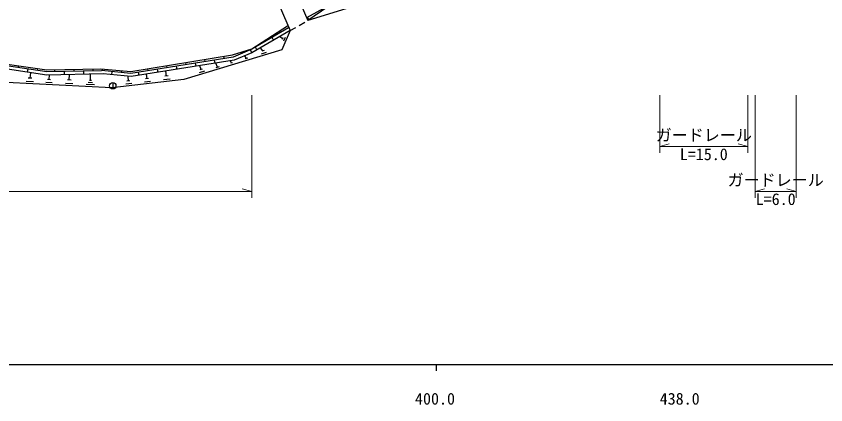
# Model space of a CAD drawing. Units: millimetres, scale not verified. Extents: x 40000 to 680000, y 20000 to 380000.
# Drawn here: x 402534 to 528786, y 198715 to 259309 of the extents above; entities that cross this region are included whole.
import ezdxf
from ezdxf.enums import TextEntityAlignment as Align

# ---------------------------------------------------------------- set-up
doc = ezdxf.new("R2010")
doc.units = ezdxf.units.MM
doc.header["$LTSCALE"] = 1000
for name, color, linetype, lineweight in [('M-BGD', 7, 'Continuous', 25), ('M-STR-HTXT', 7, 'Continuous', 13), ('M-TTL-BAND', 7, 'Continuous', 25)]:
    doc.layers.add(name, color=color, linetype=linetype, lineweight=lineweight)
doc.styles.add('ＭＳ ゴシック', font='')
doc.styles.get('ＭＳ ゴシック').set_extended_font_data('MS Gothic')

msp = doc.modelspace()

# ---------------------------------------------------------------- linework, layer by layer
at = {"layer": 'M-BGD'}
for p, q in [((440047, 269106), (445274, 257075)), ((443084, 270023), (448030, 258640)), ((447835, 259090), (451081, 260874)), ((451127, 260767), (448030, 258640)), ((447916, 259134), (448144, 258719)), ((445274, 257075), (446144, 257569)), ((446665, 257865), (447535, 258359)), ((445017, 257504), (439259, 254176)), ((443725, 256757), (443583, 257003)), ((441128, 255256), (441051, 255388)), ((442677, 255573), (442427, 256006)), ((444050, 255805), (443678, 256077)), ((444112, 255946), (443988, 255665)), ((444454, 255962), (444206, 255401)), ((439260, 254146), (436370, 252908)), ((439279, 253610), (439083, 254070)), ((440079, 254072), (439829, 254505)), ((441010, 253898), (440653, 254387)), ((441203, 253957), (440817, 253840)), ((407299, 250640), (394258, 252607)), ((436369, 252911), (420428, 250390)), ((432001, 252220), (431946, 252568)), ((434964, 252689), (434905, 253057)), ((437704, 253479), (437603, 253714)), ((438439, 252702), (438177, 253139)), ((438634, 252761), (438244, 252643)), ((441513, 253629), (440740, 253396)), ((402912, 251302), (402950, 251558)), ((426074, 251283), (426026, 251590)), ((427634, 251023), (427556, 251517)), ((429037, 251752), (428986, 252079)), ((430597, 251492), (430519, 251986)), ((431361, 250997), (431178, 251585)), ((433560, 251961), (433482, 252454)), ((434190, 251421), (433659, 251261)), ((433925, 251341), (433664, 251982)), ((436134, 252007), (435963, 252352)), ((436281, 252052), (435987, 251963)), ((404320, 250583), (404395, 251078)), ((404700, 249655), (404831, 250502)), ((405878, 250854), (405920, 251129)), ((415862, 250793), (407299, 250636)), ((407666, 249423), (407746, 250149)), ((408564, 250660), (408558, 250957)), ((410073, 250187), (410063, 250687)), ((410806, 249350), (410861, 250203)), ((411563, 250715), (411557, 251027)), ((413072, 250242), (413063, 250742)), ((414122, 249274), (414138, 250260)), ((414563, 250770), (414557, 251096)), ((420428, 250390), (415850, 250820)), ((416012, 250805), (416039, 251092)), ((417459, 250167), (417505, 250665)), ((418999, 250525), (419025, 250800)), ((421708, 250086), (421630, 250580)), ((422955, 249564), (422872, 250270)), ((423111, 250814), (423066, 251101)), ((424671, 250555), (424593, 251049)), ((426241, 249993), (425719, 249933)), ((425980, 249963), (425851, 250741)), ((431873, 250722), (431087, 250485)), ((431558, 251056), (431165, 250938)), ((405243, 249056), (404101, 249113)), ((404986, 249641), (404415, 249669)), ((408128, 248913), (407156, 248961)), ((407909, 249411), (407423, 249435)), ((411346, 248753), (410209, 248809)), ((411090, 249336), (410521, 249364)), ((414434, 248929), (413777, 248961)), ((414286, 249265), (413957, 249282)), ((417592, 248958), (417592, 247958)), ((420547, 248810), (419614, 248703)), ((420260, 249249), (419794, 249196)), ((420027, 249223), (419975, 249925)), ((423480, 249147), (422538, 249039)), ((423191, 249591), (422720, 249537)), ((426562, 249501), (425518, 249381)), ((414746, 248584), (413432, 248649))]:
    msp.add_line(p, q, dxfattribs=at)
for points in [[(515152, 293899), (514430, 293678), (512212, 294701), (510390, 294754), (506499, 293494), (502008, 290075), (491545, 282658), (484678, 276462), (468635, 267162), (465542, 266191), (453921, 260480), (448030, 258640)], [(445274, 257075), (439279, 253610), (436523, 252429), (420445, 249887), (416071, 250297), (407287, 250136), (394338, 252089), (381636, 254071), (370914, 256087), (365775, 256963), (361334, 257546), (361392, 258418), (365727, 257892), (381922, 255014), (394224, 252821), (407306, 250928), (415723, 251123), (420419, 250664), (436251, 253280), (439257, 254244), (444838, 257803)], [(445274, 257075), (443936, 254046), (428659, 249440), (417433, 248150), (401038, 248965), (395270, 251142), (394338, 252089)]]:
    msp.add_lwpolyline(points, dxfattribs=at)
msp.add_circle((417592, 248458), 500, dxfattribs=at)
at = {"layer": 'M-STR-HTXT'}
for p, q in [((439257, 231000), (439257, 247000)), ((502881, 238000), (502881, 247000)), ((516636, 238000), (516636, 247000)), ((517749, 231000), (517749, 247000)), ((524189, 231000), (524189, 247000)), ((502881, 239000), (504381, 239400)), ((502881, 239000), (516636, 239000)), ((516636, 239000), (515136, 239400)), ((439257, 232000), (437757, 232400)), ((517749, 232000), (519249, 232400)), ((524189, 232000), (522689, 232400)), ((343564, 232000), (439257, 232000)), ((517749, 232000), (524189, 232000))]:
    msp.add_line(p, q, dxfattribs=at)
at = {"layer": 'M-TTL-BAND'}
for p, q in [((40000, 205000), (579000, 205000)), ((468000, 205000), (468000, 204000))]:
    msp.add_line(p, q, dxfattribs=at)

# ---------------------------------------------------------------- texts
at = {"layer": 'M-STR-HTXT', "style": 'ＭＳ ゴシック'}
for p in [(509758, 239300), (520969, 232300)]:
    msp.add_text('ガードレール', height=1833, dxfattribs=at).set_placement(p, align=Align.BOTTOM_CENTER)
for s, p in [('L=15.0', (509758, 238700)), ('L=6.0', (520969, 231700))]:
    msp.add_text(s, height=1833, dxfattribs=at).set_placement(p, align=Align.TOP_CENTER)
at = {"layer": 'M-TTL-BAND', "style": 'ＭＳ ゴシック'}
for s, p in [('400.0', (467844, 198195)), ('438.0', (506000, 198195))]:
    msp.add_text(s, height=1833, dxfattribs=at).set_placement(p, align=Align.BOTTOM_CENTER)

doc.saveas('drawing.dxf')
